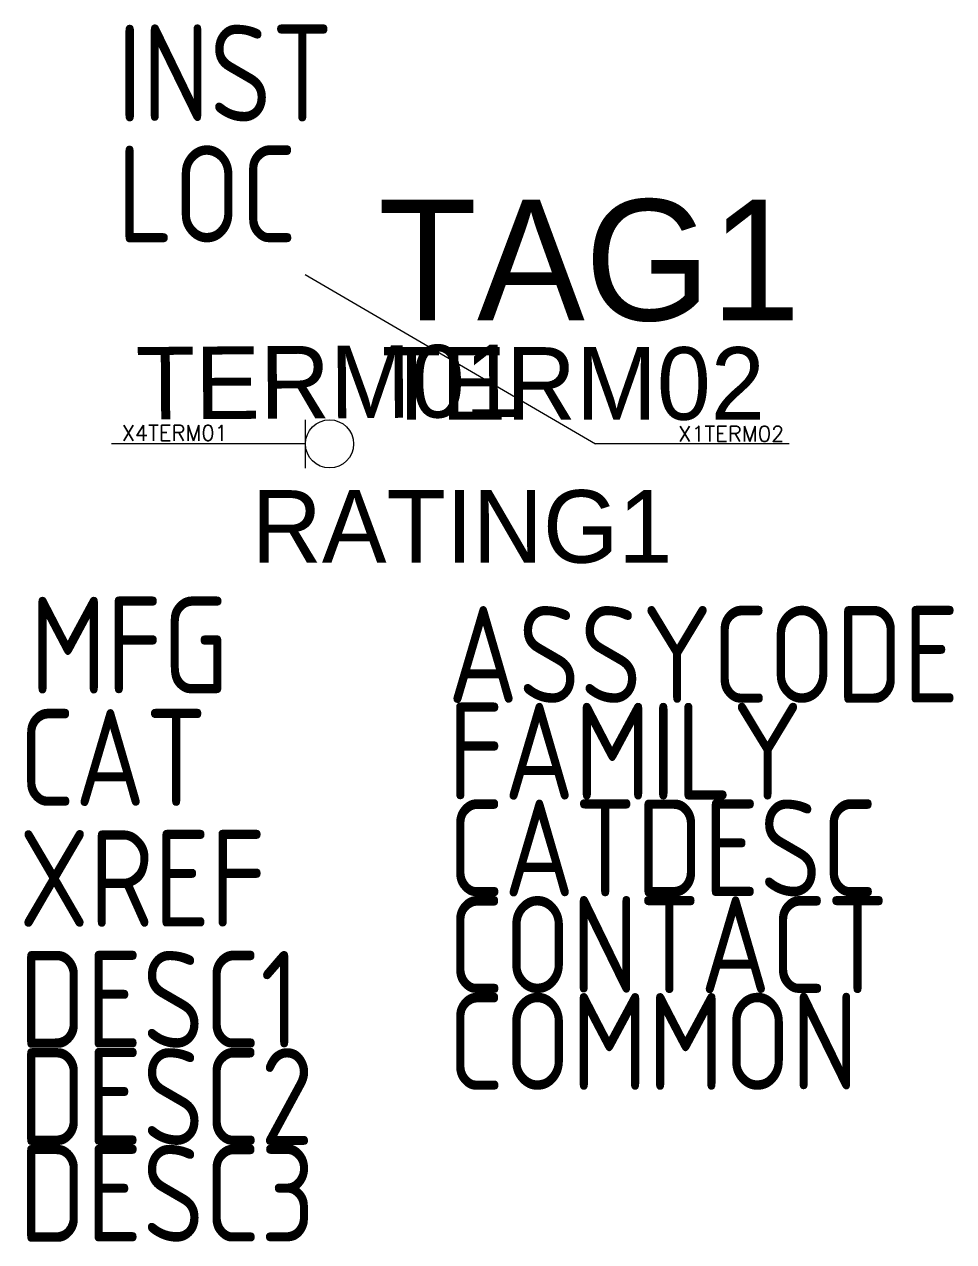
# Model space of a CAD drawing. Extents: x -6.8 to 12.4, y -21.5 to 3.7.
import ezdxf
from ezdxf.enums import TextEntityAlignment as Align

# ---------------------------------------------------------------- set-up
doc = ezdxf.new("R2010")
doc.units = 0
doc.header["$MEASUREMENT"] = 0
doc.styles.add('WD', font='txt.shx')
doc.styles.add('WD_IEC', font='isocp2.shx', dxfattribs={"width": 0.9, "height": 4})

msp = doc.modelspace()

# ---------------------------------------------------------------- linework, layer by layer
for p, q in [((-1, -1.5), (5, -5)), ((-0.996, -5.5), (-0.996, -4.5)), ((-1, -5), (-5, -5)), ((9, -5), (5, -5))]:
    msp.add_line(p, q)
msp.add_circle((-0.496, -5), 0.498)

# ---------------------------------------------------------------- texts
at = {"style": 'WD_IEC', "width": 0.9, "flags": 1}
for tag, p, s in [('INST', (-4.887, 1.666), ''), ('LOC', (-4.887, -0.834), ''), ('MFG', (-6.687, -10.16), ''), ('ASSYCODE', (1.948, -10.352), ''), ('CAT', (-6.919, -12.482), ''), ('FAMILY', (1.948, -12.352), 'DS_ACKO'), ('CATDESC', (1.948, -14.352), ''), ('XREF', (-6.919, -14.982), ''), ('CONTACT', (1.948, -16.352), ''), ('DESC1', (-6.919, -17.482), ''), ('COMMON', (1.948, -18.352), ''), ('DESC2', (-6.919, -19.491), ''), ('DESC3', (-6.919, -21.491), '')]:
    msp.add_attdef(tag, p, s, height=2, dxfattribs=at)
msp.add_attdef('TAG1', (0.508, -2.448), 'QS', height=2.5)
at = {"linetype": 'Continuous'}
msp.add_attdef('TERM01', (-4.494, -4.498), '1', height=1.5, rotation=0.3906, dxfattribs=at)
msp.add_attdef('TERM02', text='2', height=1.5, dxfattribs=at).set_placement((8.499, -4.5), align=Align.RIGHT)
at = {"style": 'WD', "flags": 1}
msp.add_attdef('X4TERM01', (-4.791, -4.934), '', height=0.32, dxfattribs=at)
msp.add_attdef('X1TERM02', text='', height=0.32, dxfattribs=at).set_placement((8.902, -4.95), align=Align.RIGHT)
msp.add_attdef('RATING1', text='', height=1.5).set_placement((2.243, -7.456), align=Align.CENTER)

doc.saveas('drawing.dxf')
